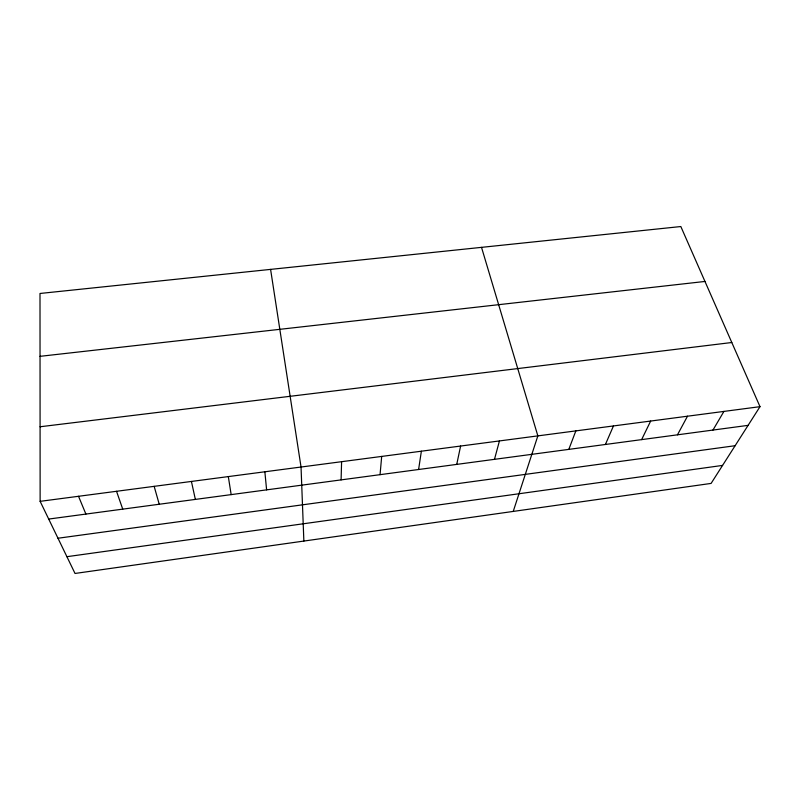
<?xml version="1.0" encoding="UTF-8"?>
<svg xmlns="http://www.w3.org/2000/svg" width="800" height="800" viewBox="0 0 800 800"><rect width="100%" height="100%" fill="white"/><g stroke="black" fill="none" stroke-linecap="round" stroke-linejoin="round"><path stroke-width="1.2" d="M341.1 479.89L341.59 461.7M380.05 474.67L381.69 456.42M418.6 469.5L421.37 451.2M456.74 464.39L460.61 446.04M494.48 459.34L499.44 440.94M513.23 511.42L537.85 435.88L481.52 247.36M568.81 449.38L575.85 430.89M605.4 444.48L613.46 425.94M641.62 439.62L650.67 421.05M677.47 434.82L687.49 416.2M712.96 430.06L723.93 411.41M760 406.67L711.1 483.41L75.02 573.46L40.13 501.34L40 293.47L680.83 226.54L760 406.67L40.13 501.34M66.9 556.69L722.57 465.41M57.98 538.24L735.12 445.71M48.7 519.06L748.09 425.36M40.08 426.76L731.8 342.51M40.04 356.33L704.96 281.45M78.52 496.29L85.9 514.08M116.53 491.3L122.74 509.14M154.16 486.35L159.23 504.25M191.42 481.45L195.36 499.41M228.32 476.59L231.16 494.61M270.59 269.39L301.04 467.03L303.86 541.06M264.86 471.79L266.61 489.86"/></g></svg>
